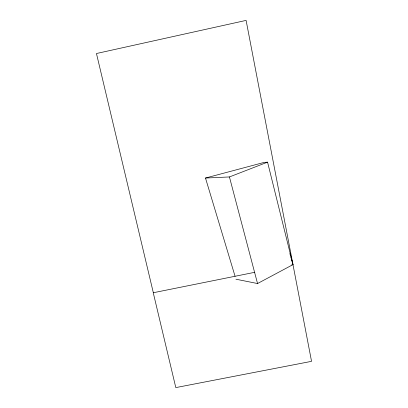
<?xml version="1.0" encoding="UTF-8"?>
<svg xmlns="http://www.w3.org/2000/svg" width="408" height="408" viewBox="0 0 408 408"><rect width="100%" height="100%" fill="white"/><g stroke="black" fill="none" stroke-linecap="round" stroke-linejoin="round"><path stroke-width="0.61" d="M235.946 279.21L257.545 283.535L292.98 264.614L267.561 162.149L264.165 162.399L205.489 178.041L235.064 276.272M205.489 178.041L229.434 176.945L267.561 162.149M254.821 272.294L153.25 292.745L175.807 387.6L311.544 361.34L246.101 20.4L96.456 53.519L153.331 292.73M291.751 264.858L292.98 264.614L290.736 256.658M289.874 253.597L290.389 255.434M229.434 176.945L257.545 283.535"/></g></svg>
